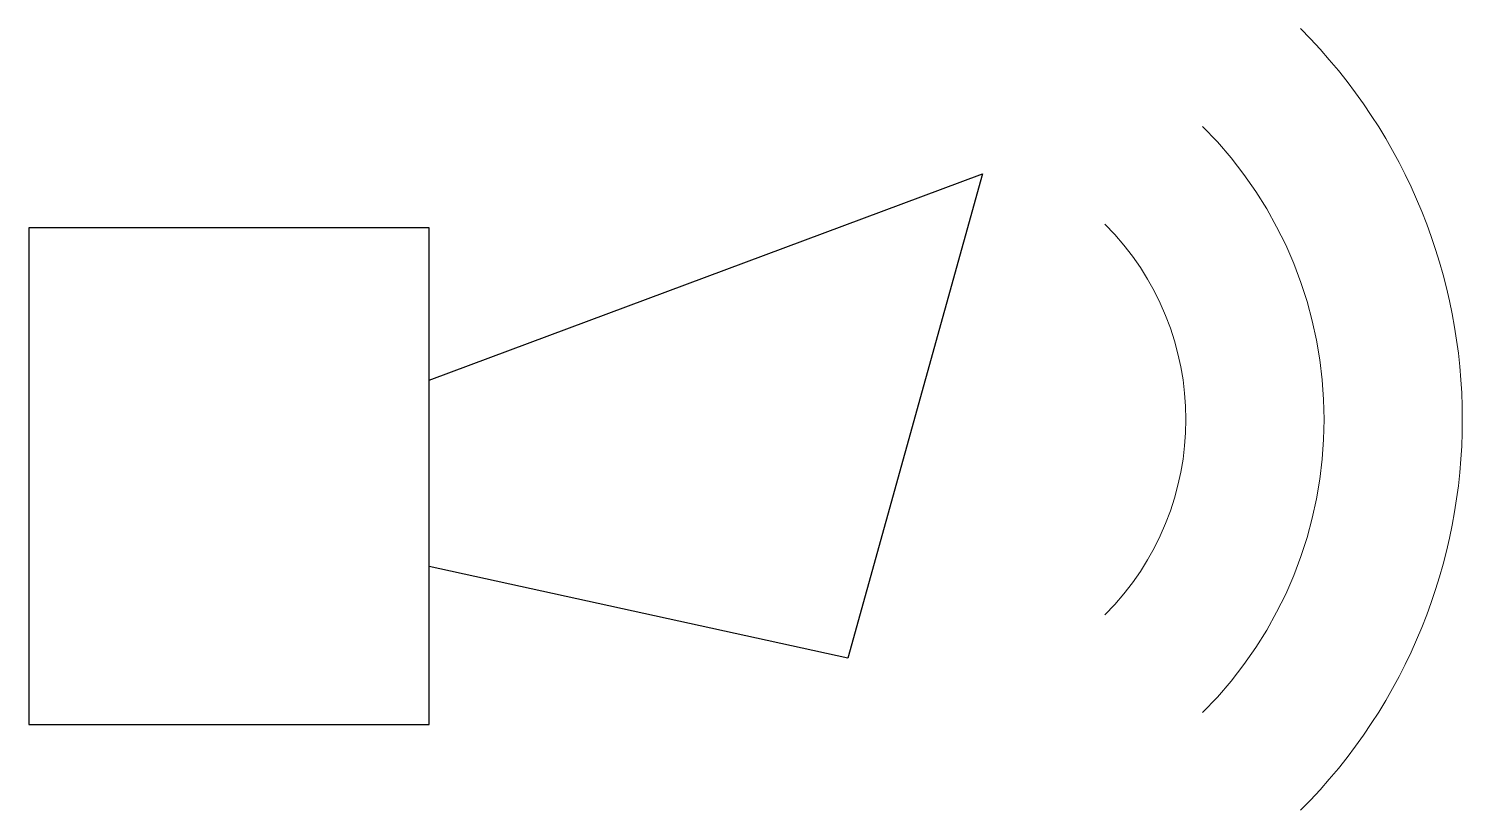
# Model space of a CAD drawing. Extents: x -0.76 to 4.42, y -1.05 to 1.78.
import ezdxf

# ---------------------------------------------------------------- set-up
doc = ezdxf.new("R2010")
doc.units = 0

msp = doc.modelspace()

# ---------------------------------------------------------------- linework, layer by layer
for points in [[(0.6854, 0.5075), (2.6865, 1.2539), (2.1997, -0.4995), (0.6854, -0.1667)], [(-0.7635, -0.7394), (0.6854, -0.7394), (0.6854, 1.0586), (-0.7635, 1.0586)]]:
    msp.add_lwpolyline(points, close=True)
at = {"color": 0, "linetype": 'ByBlock', "lineweight": 18}
for radius in [2, 1.5, 1]:
    msp.add_arc((2.4228, 0.3647), radius, 315, 45, dxfattribs=at)

doc.saveas('drawing.dxf')
